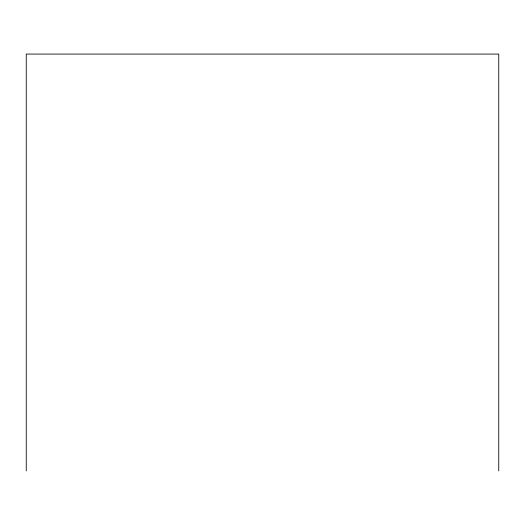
<?xml version="1.0" encoding="UTF-8"?>
<svg xmlns="http://www.w3.org/2000/svg" width="525" height="525" viewBox="0 0 525 525"><rect width="100%" height="100%" fill="white"/><g stroke="black" fill="none" stroke-linecap="round" stroke-linejoin="round"><path stroke-width="0.79" d="M498.75 470.932L498.75 54.068L26.25 54.068L26.25 470.932"/></g></svg>
